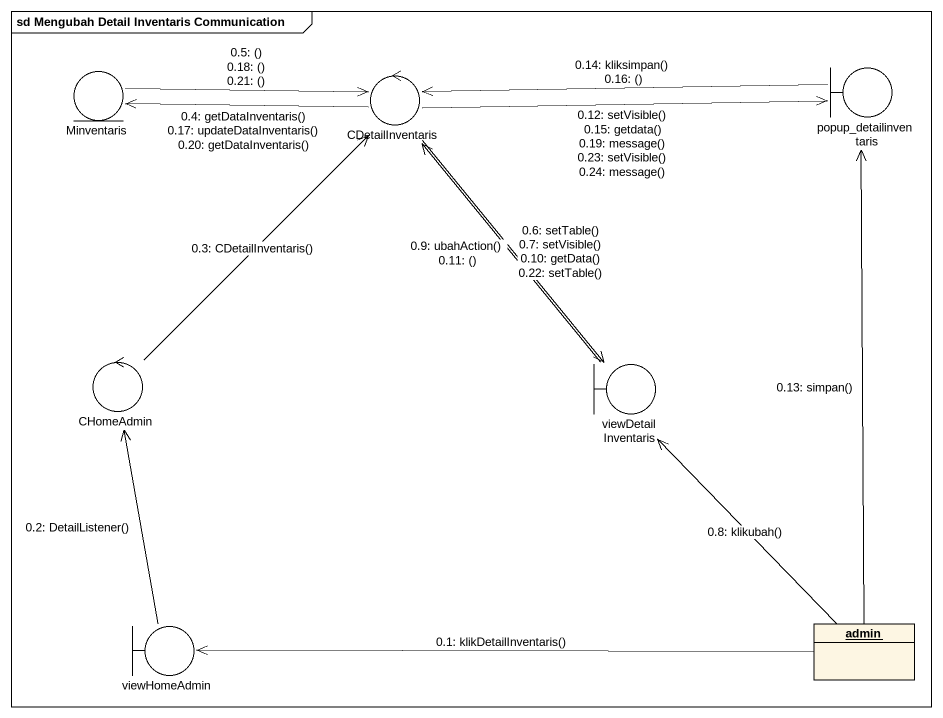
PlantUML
@startuml
mainframe sd Mengubah Detail Inventaris Communication
allowmixing
hide circle
hide empty members
entity Minventaris
control CDetailInventaris
boundary popup_detailinventaris
control CHomeAdmin
boundary viewDetailInventaris
boundary viewHomeAdmin
object admin
admin -left-> viewHomeAdmin : 0.1: klikDetailInventaris()
viewHomeAdmin -up-> CHomeAdmin : 0.2: DetailListener()
CHomeAdmin -up-> CDetailInventaris : 0.3: CDetailInventaris()
CDetailInventaris -left-> Minventaris : 0.4: getDataInventaris()\n0.17: updateDataInventaris()\n0.20: getDataInventaris()
Minventaris -right-> CDetailInventaris : 0.5: ()\n0.18: ()\n0.21: ()
CDetailInventaris --> viewDetailInventaris : 0.6: setTable()\n0.7: setVisible()\n0.10: getData()\n0.22: setTable()
admin -up-> viewDetailInventaris : 0.8: klikubah()
viewDetailInventaris -up-> CDetailInventaris : 0.9: ubahAction()\n0.11: ()
CDetailInventaris -right-> popup_detailinventaris : 0.12: setVisible()\n0.15: getdata()\n0.19: message()\n0.23: setVisible()\n0.24: message()
admin -up-> popup_detailinventaris : 0.13: simpan()
popup_detailinventaris -left-> CDetailInventaris : 0.14: kliksimpan()\n0.16: ()
@enduml
